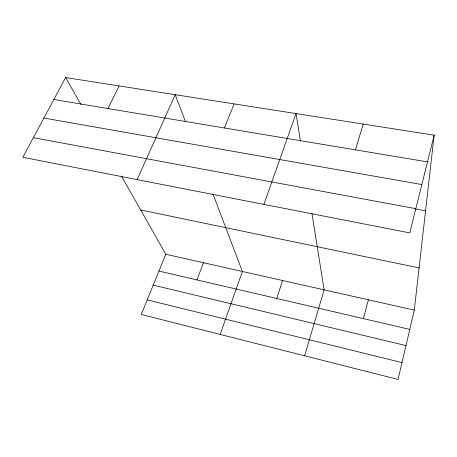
<?xml version="1.0" encoding="UTF-8"?>
<svg xmlns="http://www.w3.org/2000/svg" width="457" height="457" viewBox="0 0 457 457"><rect width="100%" height="100%" fill="white"/><g stroke="black" fill="none" stroke-linecap="round" stroke-linejoin="round"><path stroke-width="0.69" d="M121.413 175.968L165.794 254.269L141.264 314.473L398.064 379.436L414.293 310.12L434.15 135.163L65.637 77.564L22.85 157.294L409.78 232.899L434.15 135.163M363.424 318.626L368.411 299.809M304.625 355.803L324.122 289.852L311.971 213.59M355.426 149.85L363.229 124.081M276.748 298.472L282.575 280.518M220.177 334.438L242.381 271.481L212.962 194.031M263.878 204.388L296.045 113.576L300.403 140.956M196.944 279.913L203.474 262.741M224.444 127.989L234.133 103.899M137.134 179.624L175.237 94.696L185.525 121.785M107.978 108.543L119.14 85.927M53.857 99.512L427.489 161.881M43.912 118.049L421.834 184.554M33.372 137.688L415.819 208.689M415.773 209.06L425.558 210.877M140.682 209.963L419.086 267.911M165.794 254.269L414.293 310.12M158.945 271.075L409.78 329.411M153.221 285.128L405.993 345.578M147.211 299.883L402.011 362.584M65.637 77.564L80.912 104.51"/></g></svg>
